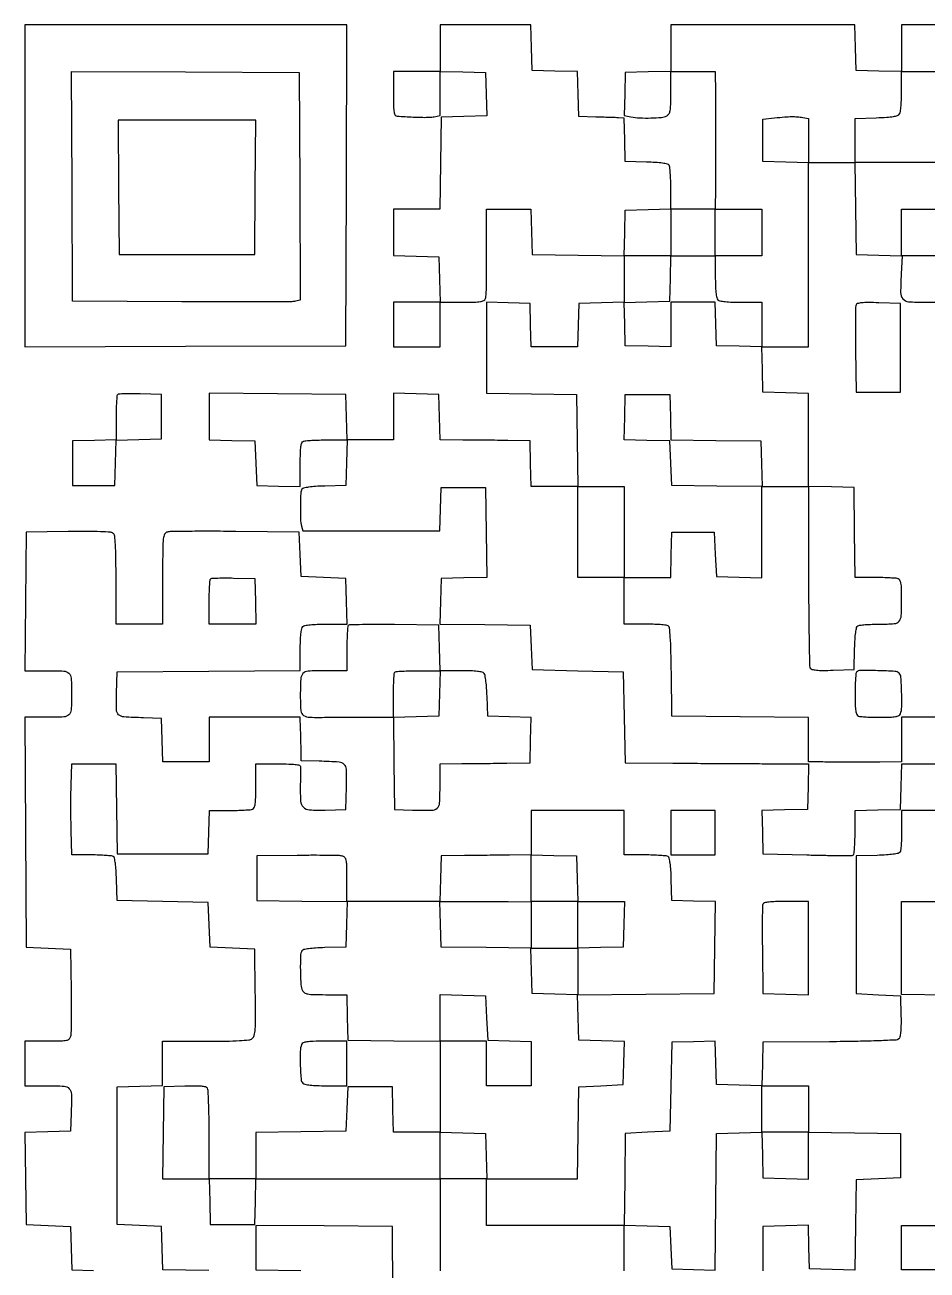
# Model space of a CAD drawing. Extents: x 179 to 1071, y 112 to 1107.
# Drawn here: x 179 to 605, y 519 to 1107 of the extents above; entities that cross this region are included whole.
import ezdxf

# ---------------------------------------------------------------- set-up
doc = ezdxf.new("R2010")
doc.units = 0

msp = doc.modelspace()

# ---------------------------------------------------------------- linework, layer by layer
for points in [[(179, 1030.993714), (179, 954.987428), (254.75, 955.243714), (330.5, 955.5), (330.756286, 1031.25), (331.012572, 1107), (255.006286, 1107), (179, 1107)], [(223.235953, 1030.25), (223.5, 998.5), (255.5, 998.5), (287.5, 998.5), (287.764047, 1030.25), (288.028094, 1062), (255.5, 1062), (222.971906, 1062)], [(484, 725.5), (484, 715), (494.5, 715), (505, 715), (505, 725.5), (505, 736), (494.5, 736), (484, 736)], [(418, 682), (418, 671), (429, 671), (440, 671), (440, 682), (440, 693), (429, 693), (418, 693)], [(397, 638), (397.5, 627.5), (407.75, 627.215017), (418, 626.930034), (418, 616.465017), (418, 606), (407.5, 606), (397, 606), (397, 616.5), (397, 627), (386, 627), (375, 627), (375, 638.033832), (375, 649.067663), (385.75, 648.783832), (396.5, 648.5)], [(396.783832, 572.75), (397.067663, 562), (386.033832, 562), (375, 562), (375, 573.033832), (375, 584.067663), (385.75, 583.783832), (396.5, 583.5)], [(527.216168, 573.25), (527.5, 562.5), (538.25, 562.216168), (549, 561.932337), (549, 572.966168), (549, 584), (537.966168, 584), (526.932337, 584)]]:
    msp.add_lwpolyline(points, close=True)
for points in [[(614, 1107), (603.5, 1107), (593, 1107), (593, 1095.966168), (593, 1084.932337), (582.25, 1085.216168), (571.5, 1085.5), (571.216168, 1096.25), (570.932337, 1107), (527.466168, 1107), (484, 1107), (484, 1096.033832), (484, 1085.067663), (473.25, 1084.783832), (462.5, 1084.5), (462.216471, 1074.381706), (461.932942, 1064.263412), (465.091471, 1063.631706, 0.036627), (469.292481, 1063.107352, 0.018682), (474.612923, 1063.035025, 0.015778), (479.639177, 1063.313354, 0.101478), (482.065741, 1064.035184, 0.136247), (483.101327, 1065.02385, 0.091172), (483.675502, 1066.568435, 0.038385), (483.940782, 1069.285401, 0.005149), (484, 1075.035184), (484, 1085), (494.5, 1085), (505, 1085), (505.025539, 1074.75, 0.000029), (505.037738, 1069.965272, 0.000015), (505.053509, 1063.985937, 0.000015), (505.070086, 1057.840761, 0.000023), (505.084894, 1052.5, -0.000598), (505.093557, 1047.159239, -0.000394), (505.091341, 1041.014063, -0.000396), (505.079743, 1035.03473, -0.000765), (505.059355, 1030.25), (505, 1020), (494.5, 1020), (484, 1020), (483.984687, 1029.75, 0.007309), (483.922789, 1033.573123, 0.010173), (483.747767, 1036.991726, 0.006962), (483.504905, 1039.827893, 0.117226), (483.199653, 1040.711195, 0.199883), (482.411, 1041.262532, 0.01918), (480.055937, 1041.684251, 0.019108), (476.800174, 1042.012968, 0.00836), (472.464966, 1042.211195), (462.5, 1042.5), (462.215017, 1052.75), (461.930034, 1063), (459.215017, 1063.143078, 0.004522), (457.683605, 1063.2099, 0.000902), (454.947536, 1063.299567, 0.000954), (451.7619, 1063.392134, 0.000889), (448.5, 1063.474889), (440.5, 1063.663623), (440.216508, 1074.29832), (439.933016, 1084.933016), (429.216508, 1085.216508), (418.5, 1085.5), (418.216168, 1096.25), (417.932337, 1107), (396.466168, 1107), (375, 1107), (375, 1096), (375, 1085), (364, 1085), (353, 1085), (353, 1074.5, 0.004216), (353.051169, 1068.431817, 0.036703), (353.294058, 1065.747471, 0.108469), (353.821157, 1064.426657, 0.233527), (354.75, 1063.899556, 0.002156), (362.260632, 1063.50096, 0.008361), (366.919678, 1063.351877, 0.013059), (370.082025, 1063.386187, 0.038072), (372.25, 1063.632373), (375, 1064.158911), (375, 1074.613287), (375, 1085.067663), (385.75, 1084.783832), (396.5, 1084.5), (396.784606, 1074.284183), (397.069211, 1064.068365), (386.284606, 1063.784183), (375.5, 1063.5), (375.230498, 1041.75), (374.960995, 1020), (363.980498, 1020), (353, 1020), (353, 1009.033832), (353, 998.067663), (363.75, 997.783832), (374.5, 997.5), (374.783832, 986.75), (375.067663, 976), (364.033832, 976), (353, 976), (353, 965.5), (353, 955), (364, 955), (375, 955), (375, 965.5), (375, 976), (385.393011, 976, 0.004973), (391.189863, 976.057652, 0.033632), (394.047289, 976.307247, 0.078579), (395.629862, 976.816287, 0.186196), (396.446009, 977.719899, 0.072938), (396.700008, 978.851551, 0.006692), (396.87834, 981.734044, 0.008533), (396.986822, 985.194514, 0.006585), (396.990985, 988.969899, -0.001541), (396.951255, 993.391316, -0.000823), (396.927974, 998.858345, -0.000819), (396.922525, 1004.441095, -0.001277), (396.937986, 1009.25), (397, 1020), (407.466168, 1020), (417.932337, 1020), (418.216168, 1009.25), (418.5, 998.5), (440.25, 998.230498), (462, 997.960995), (462, 987.014329), (462, 976.067663), (451.25, 975.783832), (440.5, 975.5), (440.215017, 965.25), (439.930034, 955), (429, 955), (418.069966, 955), (417.784983, 965.25), (417.5, 975.5), (407.25, 975.784983), (397, 976.069966), (397, 954.554871), (397, 933.039775), (418.25, 932.769888), (439.5, 932.5), (439.769502, 910.75), (440.039005, 889), (429.053334, 889), (418.067663, 889), (417.783832, 899.75), (417.5, 910.5), (407, 910.703106, 0.001198), (402.205222, 910.784366, 0.000692), (396.436501, 910.860325, 0.000691), (390.647237, 910.920537, 0.00116), (385.783832, 910.953106), (375.067663, 911), (374.783832, 921.75), (374.5, 932.5), (363.75, 932.783832), (353, 933.067663), (353, 922.033832), (353, 911), (342.033832, 911), (331.067663, 911), (330.783832, 921.75), (330.5, 932.5), (298.25, 932.763853), (266, 933.027706), (266, 922.047685), (266, 911.067663), (276.75, 910.783832), (287.5, 910.5), (288, 900), (288.5, 889.5), (298.75, 889.215017), (309, 888.930034), (309, 899.358028, -0.005326), (309.059519, 904.945911, -0.030277), (309.302474, 907.908024, -0.062914), (309.767284, 909.600436, -0.205495), (310.581787, 910.393011, -0.0721), (311.638889, 910.632128, -0.005887), (314.475463, 910.821697, -0.007809), (317.880092, 910.955696, -0.00593), (321.615619, 911), (331.067663, 911), (330.783832, 900.25), (330.5, 889.5), (320.535034, 889.211195, 0.00836), (316.199826, 889.012968, 0.019108), (312.944063, 888.684251, 0.01918), (310.589, 888.262532, 0.199883), (309.800347, 887.711195, 0.132159), (309.203605, 885.804558, 0.007698), (309.048993, 879.654355, 0.011362), (309.127552, 873.604251, 0.056593), (309.630286, 870.25), (310.233263, 868), (342.581648, 868), (374.930034, 868), (375.215017, 878.25), (375.5, 888.5), (386, 888.5), (396.5, 888.5), (396.769789, 867.284032), (397.039577, 846.068065), (386.269789, 845.784032), (375.5, 845.5), (375.216371, 834.769986), (374.932742, 824.039971), (396.216371, 823.769986), (417.5, 823.5), (418, 813), (418.5, 802.5), (440, 802), (461.5, 801.5), (462, 780), (462.5, 758.5), (485, 758.338692, 0.000215), (495.123718, 758.27046, 0.000134), (506.995876, 758.198715, 0.000134), (518.705123, 758.134224, 0.000243), (528.283832, 758.088692), (549.067663, 758), (548.783832, 747.25), (548.5, 736.5), (537.715394, 736.215817), (526.930789, 735.931635), (527.215394, 725.715817), (527.5, 715.5), (548.262975, 715, 0.001606), (556.292519, 714.832442, 0.002498), (563.216764, 714.744792, 0.000724), (569.23488, 714.707396, 0.082802), (570.012975, 714.833333, 0.286735), (570.419286, 715.329033, 0.009072), (570.718208, 718.03576, 0.014618), (570.931329, 721.435113, 0.008345), (571, 725.549502), (571, 735.932337), (581.75, 736.216168), (592.5, 736.5), (592.783832, 747.25), (593.067663, 758), (603.533832, 758), (614, 758)], [(614, 1042), (592.5, 1042), (571, 1042), (571, 1052.406293), (571, 1062.812585), (581.037773, 1063.156293, 0.007004), (585.992145, 1063.395461, 0.026018), (589.096394, 1063.751734, 0.040708), (591.075278, 1064.252106, 0.171312), (592.02246, 1065, 0.108976), (592.395389, 1066.034457, 0.009909), (592.695717, 1068.776562, 0.012467), (592.909698, 1072.097849, 0.009438), (592.984687, 1075.75), (593, 1085), (603.5, 1085), (614, 1085)], [(614.5, 780), (593, 780), (593, 769.5), (593, 759), (582.75, 758.863861, -0.002093), (575.742484, 758.800123, -0.001872), (568.468655, 758.791636, -0.001781), (560.836197, 758.838488, -0.001498), (552.75, 758.941153), (549, 759), (549, 769.486147), (549, 779.972294), (516.75, 780.236147), (484.5, 780.5), (484.229091, 801.453905, 0.003025), (484.039141, 811.461676, 0.01097), (483.740282, 817.820243, 0.009456), (483.35659, 822.178296, 0.228384), (482.729091, 823.188593, 0.116808), (481.835301, 823.498111, 0.007107), (478.996983, 823.744518, 0.010291), (475.574396, 823.921976, 0.007413), (471.75, 823.984687), (462, 824), (462, 835), (462, 846), (451, 846), (440, 846), (440, 867.5), (440, 889), (451, 889), (462, 889), (462, 867.5), (462, 846), (472.966168, 846), (483.932337, 846), (484.216168, 856.75), (484.5, 867.5), (494.5, 867.5), (504.5, 867.5), (505, 857), (505.5, 846.5), (516.25, 846.216168), (527, 845.932337), (527, 867.446281), (527, 888.960225), (505.75, 889.230112), (484.5, 889.5), (484, 900), (483.5, 910.5), (472.716515, 910.784171), (461.93303, 911.068343), (462.216515, 921.784171), (462.5, 932.5), (473, 932.5), (483.5, 932.5), (483.783631, 921.76979), (484.067262, 911.03958), (505.283631, 910.76979), (526.5, 910.5), (526.783832, 899.75), (527.067663, 889), (538.033832, 889), (549, 889), (549, 910.966168), (549, 932.932337), (538.25, 933.216168), (527.5, 933.5), (527.216508, 944.216508), (526.933016, 954.933016), (516.216508, 955.216508), (505.5, 955.5), (505.215017, 965.75), (504.930034, 976), (494.465017, 976), (484, 976), (484, 965.466168), (484, 954.932337), (473.25, 955.216168), (462.5, 955.5), (462.215394, 965.715817), (461.930789, 975.931635), (472.715394, 976.215817), (483.5, 976.5), (483.783832, 987.25), (484.067663, 998), (473, 998), (461.932337, 998), (462.216168, 1008.75), (462.5, 1019.5), (473.25, 1019.783832), (484, 1020.067663), (484, 1009.033832), (484, 998), (494.5, 998), (505, 998), (505, 1009), (505, 1020), (516, 1020), (527, 1020), (527, 1009), (527, 998), (516, 998), (505, 998), (505, 988.2, 0.008695), (505.074295, 983.928253, 0.018472), (505.311224, 980.630442, 0.019349), (505.671932, 978.200304, 0.150969), (506.2, 977.2, 0.150969), (507.200304, 976.671932, 0.019349), (509.630442, 976.311224, 0.018472), (512.928253, 976.074295, 0.008695), (517.2, 976), (527, 976), (527, 965.5), (527, 955), (538, 955), (549, 955), (549, 998.466168), (549, 1041.932337), (538.25, 1042.216168), (527.5, 1042.5), (527.5, 1052.5), (527.5, 1062.5), (533, 1063.070523, -0.005274), (537.827519, 1063.519879, -0.016036), (541.118438, 1063.685217, -0.022413), (543.729778, 1063.615506, -0.024418), (546.25, 1063.310767), (549, 1062.841089), (549, 1052.420545), (549, 1042), (559.980498, 1042), (570.960995, 1042), (571.230498, 1020.25), (571.5, 998.5), (582.25, 998.216168), (593, 997.932337), (593, 1008.966168), (593, 1020), (603.5, 1020), (614, 1020)], [(614, 998), (603.625402, 998), (593.250803, 998), (592.769904, 989.25, 0.013154), (592.521444, 980.564166, 0.177526), (593.591074, 977.625711, 0.202454), (596.246081, 976.274404, 0.017824), (603.941417, 976), (613.932337, 976)], [(265.784769, 518.769405), (244.069538, 519.038811), (243.784769, 529.269405), (243.5, 539.5), (233, 540), (222.5, 540.5), (222.5, 573), (222.5, 605.5), (233.25, 605.783832), (244, 606.067663), (244, 616.533832), (244, 627), (264.30887, 627, 0.003288), (273.996174, 627.063696, 0.010914), (280.363345, 627.286498, 0.011635), (284.731534, 627.637029, 0.132779), (286.330365, 628.252301, 0.179932), (287.280943, 629.692576, 0.040311), (287.718443, 632.65261, 0.017809), (287.881486, 637.988193, 0.002045), (287.771494, 650.002301), (287.5, 670.5), (277, 671), (266.5, 671.5), (266, 682), (265.5, 692.5), (244, 693), (222.5, 693.5), (222.211195, 703.464966, 0.00836), (222.012968, 707.800174, 0.019108), (221.684251, 711.055937, 0.01918), (221.262532, 713.411, 0.199883), (220.711195, 714.199653, 0.115635), (219.838067, 714.504461, 0.007572), (217.156385, 714.747767, 0.01067), (213.918826, 714.922756, 0.007748), (210.31054, 714.984687), (201.121081, 715), (200.81054, 726.594195, -0.003857), (200.712157, 731.754548, -0.00254), (200.674935, 737.692426, -0.002555), (200.697595, 743.470263, -0.004932), (200.784983, 748.094195), (201.069966, 758), (211.515095, 758), (221.960225, 758), (222.230112, 736.75), (222.5, 715.5), (244, 715.5), (265.5, 715.5), (265.784983, 725.75), (266.069966, 736), (275.453196, 736, 0.005972), (279.162354, 736.044307, 0.007853), (282.544751, 736.178303, 0.005943), (285.362696, 736.367916, 0.071958), (286.418213, 736.606989, 0.205218), (287.23239, 737.398405, 0.063068), (287.69735, 739.086379, 0.030363), (287.940414, 742.039857, 0.005351), (288, 747.606989), (288, 758), (298.5, 758, -0.006012), (303.541273, 757.939386, -0.023419), (306.651777, 757.718556, -0.034052), (308.572581, 757.35754, -0.325984), (309.070637, 756.75, -0.014814), (309.092806, 755.923743, -0.001037), (309.081503, 753.605455, -0.001469), (309.054161, 750.840669, -0.001106), (309.008434, 747.800487, 0.019124), (309.164989, 740.343372, 0.185881), (310.449256, 737.519281, 0.18469), (313.300283, 736.276188, 0.018838), (320.804214, 736.214442), (330.5, 736.5), (330.783553, 747.222527, 0.010992), (330.820152, 755.43543, 0.202285), (329.787687, 757.767985, 0.175254), (327.337791, 758.826727, 0.00786), (318, 759.24922), (309.5, 759.5), (309.395178, 764.5, 0.000547), (309.344591, 766.793283, 0.000309), (309.278501, 769.573437, 0.000308), (309.208383, 772.377327, 0.000507), (309.145178, 774.75), (309, 780), (287.5, 780), (266, 780), (266, 769.5), (266, 759), (255.034983, 759), (244.069966, 759), (243.784983, 769.25), (243.5, 779.5), (235, 779.75078, -0.007628), (225.685433, 780.167898, -0.170037), (223.227472, 781.198021, -0.207027), (222.186732, 783.474513, -0.012089), (222.215323, 791.277755), (222.5, 801.5), (265.75, 801.760623), (309, 802.021245), (309, 811.810623, -0.008709), (309.074319, 816.077091, -0.018485), (309.311291, 819.371837, -0.019362), (309.672041, 821.80009, -0.150929), (310.2, 822.8, -0.151095), (311.201559, 823.328414, -0.019308), (313.637701, 823.688986, -0.018432), (316.945271, 823.925781, -0.008652), (321.233832, 824), (331.067663, 824), (330.783832, 834.75), (330.5, 845.5), (320, 846), (309.5, 846.5), (309, 857), (308.5, 867.5), (278.5, 867.7775, 0.001763), (266.840724, 867.844237, 0.002635), (256.651563, 867.812934, 0.001104), (247.93396, 867.720949, 0.056444), (246.25, 867.508448, 0.214979), (244.932331, 866.481973, 0.096216), (244.282547, 864.33303, 0.024121), (244.038061, 859.772618, 0.001332), (244, 845.480948), (244, 824), (233, 824), (222, 824), (222, 844.877555, 0.002758), (221.941781, 855.432519, 0.012365), (221.720828, 861.608758, 0.014651), (221.362841, 865.585088, 0.192057), (220.668714, 866.85998, 0.156728), (219.392576, 867.372347, 0.00746), (214.73108, 867.63344, 0.009591), (208.361143, 867.772656, 0.003585), (199.418714, 867.732424), (179.5, 867.5), (179.236336, 834.75), (178.972671, 802), (189.379347, 802, -0.010895), (197.340744, 801.826507, -0.180521), (199.741924, 800.809118, -0.192828), (200.809384, 798.492886, -0.012718), (201, 791, -0.012714), (200.809449, 783.507314, -0.192776), (199.7423, 781.191045, -0.180567), (197.341761, 780.173564, -0.010905), (189.384399, 780), (178.982775, 780), (179.241388, 725.75), (179.5, 671.5), (190, 671), (200.5, 670.5), (200.783711, 651, -0.002788), (200.85221, 643.365834, -0.003942), (200.821708, 636.567187, -0.002293), (200.724598, 630.840683, -0.054895), (200.514659, 629.25, -0.136351), (199.804249, 627.985695, -0.147729), (198.56377, 627.316854, -0.046635), (196.090254, 627.04877, -0.003689), (189.480948, 627), (179, 627), (179, 616.5), (179, 606), (189.480948, 606, -0.01319), (197.50249, 605.788355, -0.203196), (199.933469, 604.602972, -0.179688), (200.928151, 601.965089, -0.009927), (200.795054, 593), (200.5, 584.5), (189.730592, 584.215971), (178.961185, 583.931943), (179.230592, 562.215971), (179.5, 540.5), (190, 540), (200.5, 539.5), (200.784601, 529.284601), (201.069202, 519.069202), (211.284601, 518.784601)], [(614, 736), (603.5, 736), (593, 736), (592.984687, 726.75, -0.007698), (592.922759, 723.118512, -0.010614), (592.747767, 719.861399, -0.007503), (592.50451, 717.163074, -0.115815), (592.199653, 716.288805, -0.199883), (591.411, 715.737468, -0.01918), (589.055937, 715.315749, -0.019108), (585.800174, 714.987032, -0.00836), (581.464966, 714.788805), (571.5, 714.5), (571.5, 682), (571.5, 649.5), (582, 649), (592.5, 648.5), (592.672561, 638.808176, -0.007788), (592.682557, 634.319874, -0.021848), (592.503422, 631.182626, -0.027616), (592.164127, 629.024547, -0.16829), (591.587542, 628.072654, -0.162149), (590.342308, 627.587917, -0.002427), (582.436219, 627.232918, -0.005533), (572.372441, 626.941477, -0.002367), (558.914982, 626.764478), (527.5, 626.5), (527.214647, 616.216527), (526.929295, 605.933054), (516.214647, 606.216527), (505.5, 606.5), (505.214635, 616.784593), (504.92927, 627.069185), (494.714635, 626.784593), (484.5, 626.5), (484, 605.5), (483.5, 584.5), (473, 584), (462.5, 583.5), (462.230498, 561.75), (461.960995, 540), (429.480498, 540), (397, 540), (397, 551), (397, 562), (418.480498, 562), (439.960995, 562), (440.230498, 583.75), (440.5, 605.5), (451, 606), (461.5, 606.5), (461.784606, 616.715817), (462.069211, 626.931635), (451.284606, 627.215817), (440.5, 627.5), (440.216309, 638.236102), (439.932619, 648.972205), (472.216309, 649.236102), (504.5, 649.5), (504.769404, 671.214803), (505.038809, 692.929605), (494.769404, 693.214803), (484.5, 693.5), (484.211195, 703.464966, 0.00836), (484.012968, 707.800174, 0.019108), (483.684251, 711.055937, 0.01918), (483.262532, 713.411, 0.199883), (482.711195, 714.199653, 0.117226), (481.827893, 714.504905, 0.006962), (478.991726, 714.747767, 0.010173), (475.573123, 714.922789, 0.007309), (471.75, 714.984687), (462, 715), (462, 725.5), (462, 736), (440, 736), (418, 736), (418, 725.5), (418, 715), (407.75, 714.902492, 0.000362), (403.032594, 714.8542, 0.000201), (397.279688, 714.788832, 0.0002), (391.45558, 714.717978, 0.000324), (386.5, 714.652492), (375.5, 714.5), (375.216168, 703.75), (374.932337, 693), (352.966168, 693), (331, 693), (331, 703.480948, 0.00366), (330.951558, 710.099158, 0.046817), (330.683961, 712.562568, 0.149943), (330.014588, 713.789483, 0.137646), (328.75, 714.480522, 0.051289), (327.16757, 714.677845, 0.002227), (321.579687, 714.773489, 0.003771), (314.942521, 714.807466, 0.002678), (307.5, 714.749574), (288.5, 714.5), (288.5, 704), (288.5, 693.5), (309.783629, 693.230014), (331.067258, 692.960029), (330.783629, 682.230014), (330.5, 671.5), (320.535034, 671.211195, 0.00836), (316.199826, 671.012968, 0.019108), (312.944063, 670.684251, 0.01918), (310.589, 670.262532, 0.199883), (309.800347, 669.711195, 0.135848), (309.086552, 667.371208, 0.009635), (309.039972, 660.484764, 0.010772), (309.272698, 653.652339, 0.109384), (310.035184, 650.934259, 0.136006), (311.022586, 649.899014, 0.091279), (312.563926, 649.324752, 0.038489), (315.273569, 649.059313, 0.005178), (321.001352, 649), (330.932337, 649), (331.216168, 638.25), (331.5, 627.5), (353.25, 627.230498), (375, 626.960995), (375, 605.480498), (375, 584), (364.033832, 584), (353.067663, 584), (352.783832, 594.75), (352.5, 605.5), (342, 605.5), (331.5, 605.5), (331, 595), (330.5, 584.5), (309.25, 584.230112), (288, 583.960225), (288, 572.980112), (288, 562), (277, 562), (266, 562), (265.984687, 582.75, 0.003672), (265.919661, 590.795482, 0.005584), (265.733781, 597.783105, 0.002279), (265.481245, 603.746653, 0.130355), (265.152042, 604.788231, 0.19692), (264.294865, 605.395734, 0.033714), (262.282937, 605.721018, 0.023663), (259.195195, 605.861823, 0.006827), (254.417355, 605.788231), (244.5, 605.5), (244.230498, 583.75), (243.960995, 562), (254.946666, 562), (265.932337, 562), (266.216168, 551.25), (266.5, 540.5), (277, 540.5), (287.5, 540.5), (287.783832, 551.25), (288.067663, 562), (331.533832, 562), (375, 562), (375, 518.5)], [(614.75, 648.769502), (593, 649.039005), (592.954545, 651.519502, -0.003046), (592.936836, 652.96739, -0.0005), (592.922443, 655.768229, -0.00055), (592.912425, 659.063841, -0.000485), (592.909091, 662.5, -0.000395), (592.91228, 666.536898, -0.000188), (592.922443, 671.734375, -0.000186), (592.937131, 677.167867, -0.000264), (592.954545, 682), (593, 693), (603.5, 693), (614, 693)], [(614.5, 519), (593, 519), (593, 529.5), (593, 540), (614.393011, 540, 0.002245)]]:
    msp.add_lwpolyline(points, format="xyb")
for points in [[(308.758677, 1030.77123), (309.017354, 977.04246), (306.758677, 976.494347, -0.057902), (304.987826, 976.276519, -0.000418), (290.035361, 976.188577, -0.001589), (272.903102, 976.156579, -0.001017), (253, 976.223117), (201.5, 976.5), (201.241383, 1030.758691), (200.982767, 1085.017383), (254.741383, 1084.758691), (308.5, 1084.5)], [(571.460235, 974.75697, 0.087659), (571.263858, 973.744268, 0.00144), (571.184153, 967.962675, 0.003692), (571.160413, 961.220735, 0.002438), (571.22812, 953.47179), (571.5, 933.5), (582, 933.5), (592.5, 933.5), (592.5, 954.5), (592.5, 975.5), (582.232115, 975.785181, 0.006018), (577.152479, 975.865091, 0.02472), (574.077569, 975.724359, 0.038757), (572.174299, 975.392474, 0.2432)], [(222.699448, 932.366114, 0.177371), (222.419801, 931.763227, 0.004926), (222.205463, 928.846989, 0.009541), (222.050669, 925.365469, 0.006338), (222, 921.368316), (222, 911.069966), (211.75, 910.784983), (201.5, 910.5), (201.5, 900), (201.5, 889.5), (211.5, 889.5), (221.5, 889.5), (221.783492, 900.216508), (222.066984, 910.933016), (232.783492, 911.216508), (243.5, 911.5), (243.5, 922), (243.5, 932.5), (233.449448, 932.782781, 0.006672), (229.547259, 932.840477, 0.010046), (226.145783, 932.777033, 0.005301), (223.300668, 932.636532, 0.183378)], [(549.051999, 846.78342, 0.001819), (549.100071, 830.48148, 0.002898), (549.272668, 816.542337, 0.000626), (549.510279, 804.313894, 0.137566), (549.84409, 803.211769, 0.196413), (550.703223, 802.604377, 0.033676), (552.716691, 802.279069, 0.02365), (555.805503, 802.138235, 0.006832), (560.582645, 802.211769), (570.5, 802.5), (570.788805, 812.464966, -0.00836), (570.987032, 816.800174, -0.019108), (571.315749, 820.055937, -0.01918), (571.737468, 822.411, -0.199883), (572.288805, 823.199653, -0.115465), (573.160867, 823.504415, -0.007638), (575.827138, 823.747767, -0.010722), (579.046581, 823.922752, -0.007795), (582.633369, 823.984687, 0.016757), (589.533837, 824.227602, 0.207021), (591.81715, 825.407551, 0.162869), (592.8077, 828.018204, 0.009517), (592.986345, 836.643011, 0.00766), (592.928479, 840.884065, 0.037109), (592.680692, 843.277781, 0.073747), (592.20816, 844.682211, 0.185226), (591.418213, 845.393011, 0.071989), (590.362347, 845.632094, 0.005931), (587.540317, 845.821697, 0.007843), (584.153043, 845.955694, 0.005963), (580.4381, 846), (571.039775, 846), (570.769888, 867.25), (570.5, 888.5), (559.790554, 888.78342), (549.081108, 889.066841)], [(287.783832, 834.75), (288.067663, 824), (277.033832, 824), (266, 824), (266, 834.333333, -0.006317), (266.050668, 838.343898, -0.009512), (266.205463, 841.836713, -0.004898), (266.419778, 844.762931, -0.177451), (266.699448, 845.366114, -0.183378), (267.300668, 845.636532, -0.005301), (270.145783, 845.777033, -0.010046), (273.547259, 845.840477, -0.006672), (277.449448, 845.782781), (287.5, 845.5)], [(331.686013, 823.35268, 0.177907), (331.411589, 822.759435, 0.00474), (331.201516, 819.832766, 0.009348), (331.049688, 816.342961, 0.006196), (331, 812.333333), (331, 802), (320.616631, 802, 0.012952), (312.699216, 801.79487, 0.196995), (310.267528, 800.647656, 0.176605), (309.203735, 798.069715, 0.010023), (309.013655, 789.317388, 0.022962), (309.288953, 783.099592, 0.225309), (310.58819, 780.899237, 0.145709), (313.436906, 780.002972, 0.008226), (322.785381, 780.012486, -0.002162), (327.243131, 780.071081, -0.001219), (332.651539, 780.105589, -0.001217), (338.108944, 780.113819, -0.001995), (342.730498, 780.091103), (352.960995, 780), (353.230498, 758.25), (353.5, 736.5), (362, 736.204946, 0.009927), (370.965089, 736.071849, 0.179688), (373.602972, 737.066531, 0.203196), (374.788355, 739.49751, 0.01319), (375, 747.519052), (375, 758), (385.25, 758.097508, 0.000362), (389.967406, 758.1458, 0.000201), (395.720312, 758.211168, 0.0002), (401.54442, 758.282022, 0.000324), (406.5, 758.347508), (417.5, 758.5), (417.783473, 769.214647), (418.066946, 779.929295), (407.783473, 780.214647), (397.5, 780.5), (397.209882, 789.945876, 0.010217), (397.019842, 793.65896, 0.013854), (396.687053, 797.000112, 0.010763), (396.277004, 799.740901, 0.131421), (395.837437, 800.695876, 0.163278), (394.856724, 801.303072, 0.027976), (392.668374, 801.689392, 0.021914), (389.481082, 801.92881, 0.007789), (384.911387, 802), (375.067663, 802), (374.783832, 812.75), (374.5, 823.5), (353.436013, 823.769346, 0.003085), (345.311969, 823.823103, 0.004901), (338.358056, 823.758056, 0.001338), (332.324385, 823.626314, 0.192551)], [(374.783832, 791.25), (374.5, 780.5), (363.75, 780.216168), (353, 779.932337), (353, 790.299502, -0.006002), (353.048275, 794.320751, -0.009085), (353.195833, 797.817145, -0.004491), (353.399783, 800.754242, -0.178637), (353.666667, 801.333333, -0.178637), (354.245758, 801.600217, -0.004491), (357.182855, 801.804167, -0.009085), (360.679249, 801.951725, -0.006002), (364.700498, 802), (375.067663, 802)], [(571.666667, 801.333333, 0.177151), (571.400184, 800.759466, 0.005003), (571.195833, 798.005386, 0.009619), (571.048298, 794.715883, 0.006396), (571, 790.940322, 0.005893), (571.060959, 785.768394, 0.032092), (571.306259, 782.979628, 0.066055), (571.774075, 781.375813, 0.199759), (572.581787, 780.606989, 0.070701), (573.623534, 780.368294, 0.006434), (576.287222, 780.178303, 0.008233), (579.484808, 780.044336, 0.006352), (582.974799, 780, 0.006824), (587.605148, 780.063195, 0.03479), (590.167248, 780.312102, 0.070258), (591.656877, 780.783827, 0.191652), (592.393011, 781.581787, 0.087326), (593.032511, 784.868036, 0.012209), (592.98781, 791.81935, 0.008428), (592.648595, 798.924892, 0.182186), (591.8, 800.8, 0.184841), (589.848905, 801.670935, 0.006951), (581.708613, 801.999859, 0.006657), (573.535309, 802.107508, 0.198875)], [(439.783832, 703.75), (440.067663, 693), (451.067663, 693), (462.067663, 693), (461.783832, 682.25), (461.5, 671.5), (450.75, 671.216168), (440, 670.932337), (440, 659.932337), (440, 648.932337), (429.25, 649.216168), (418.5, 649.5), (418.216369, 660.23021), (417.932738, 670.96042), (396.716369, 671.23021), (375.5, 671.5), (375.216168, 682.25), (374.932337, 693), (385.716168, 693.058431, -0.001249), (390.622961, 693.072757, -0.000735), (396.490062, 693.066605, -0.000735), (402.353947, 693.04322, -0.001255), (407.25, 693.004205), (418, 692.891548), (418, 703.979605), (418, 715.067663), (428.75, 714.783832), (439.5, 714.5)], [(527.447199, 691.723, 0.088003), (527.255956, 690.733152, 0.001312), (527.180843, 684.807175, 0.003516), (527.16003, 677.911562, 0.002311), (527.228584, 669.973), (527.5, 649.5), (538.25, 649.216168), (549, 648.932337), (549, 670.966168), (549, 693), (538.468615, 693, 0.006414), (533.456505, 692.935705, 0.022428), (530.232877, 692.708053, 0.030083), (528.148983, 692.338533, 0.247035)], [(309.606989, 625.418213, 0.08662), (308.977766, 622.208797, 0.013333), (309.016068, 615.688031, 0.009396), (309.357172, 609.048659, 0.18075), (310.2, 607.2, 0.150969), (311.200304, 606.671932, 0.019349), (313.630442, 606.311224, 0.018472), (316.928253, 606.074295, 0.008695), (321.2, 606), (331, 606), (331, 616.5), (331, 627), (320.606989, 627, 0.005351), (315.039857, 626.940414, 0.030363), (312.086379, 626.69735, 0.063068), (310.398405, 626.23239, 0.205218)]]:
    msp.add_lwpolyline(points, format="xyb", close=True)
for points in [[(462, 518.5), (462, 540.067663), (472.75, 539.783832), (483.5, 539.5), (484, 529.5), (484.5, 519.5), (494.736101, 519.21517), (504.972202, 518.930341), (505.236101, 551.21517), (505.5, 583.5), (516.25, 583.783832), (527, 584.067663), (527, 595.033832), (527, 606), (538, 606), (549, 606), (549, 595.019502), (549, 584.039005), (570.75, 583.769502), (592.5, 583.5), (592.5, 573), (592.5, 562.5), (582, 562), (571.5, 561.5), (571.230014, 540.216371), (570.960029, 518.932742), (560.230014, 519.216371), (549.5, 519.5), (549.214647, 529.783473), (548.929295, 540.066946), (538.214647, 539.783473), (527.5, 539.5), (527.5, 518.5)], [(352.763853, 507.25), (352.5, 539.5), (320.25, 539.763853), (288, 540.027706), (288, 529.533741), (288, 519.039775), (309.25, 518.769888)]]:
    msp.add_lwpolyline(points)

doc.saveas('drawing.dxf')
